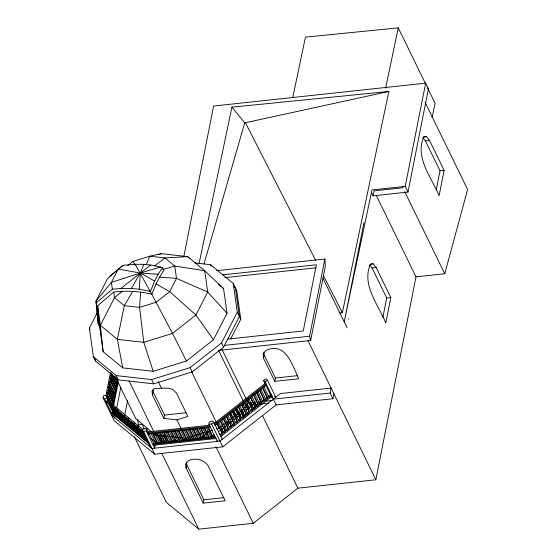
<?xml version="1.0" encoding="UTF-8"?>
<svg xmlns="http://www.w3.org/2000/svg" width="557" height="557" viewBox="0 0 557 557"><rect width="100%" height="100%" fill="white"/><g stroke="black" fill="none" stroke-linecap="round" stroke-linejoin="round"><path stroke-width="0.84" d="M162.512 267.506L158.111 274.288L154.637 281.062L150.432 291.422L139.243 289.236L140.357 273.014L143.873 264.324L150.675 265.035L162.512 267.506L163.904 270.361L159.504 277.149L156.03 283.917L151.824 294.284L172.531 333.406L186.421 361.02L153.217 371.31L122.728 367.892L103.122 351.676L99.647 327.008L97.642 305.786L113.753 292.056C126.467 290.489 139.389 291.158 151.824 294.284L135.17 264.31L123.048 265.313L109.701 276.474L107.285 279.078L95.992 301.1L98.255 324.153L99.647 327.008M140.636 292.091L139.577 307.387L143.776 342.318L153.217 371.31M333.915 393.792L332.94 398.742L276.126 404.876L222.765 446.839L154.679 454.178L114.192 420.695L103.045 397.851L103.484 395.651L106.22 395.352L109.645 402.363M105.914 395.554L110.467 372.536M106.944 397.113L111.665 373.239M107.236 398.916L107.717 396.507L106.345 396.654M113.085 405.099L113.336 403.86L108.302 393.548L109.471 387.63L108.1 387.776M108.685 384.817L110.056 384.671L109.687 386.53L114.721 396.849M109.102 389.489L114.136 399.808L115.675 392.031L110.641 381.712L112.034 374.694L117.061 385.012L117.43 383.153L114.192 376.525M110.641 381.712L109.269 381.858L114.303 392.177L113.934 394.036L115.306 393.89M114.401 394.983L114.735 393.284M107.515 390.736L108.887 390.589L113.92 400.908L113.551 402.76L108.518 392.448L107.146 392.594L107.87 394.071M109.861 378.906L111.226 378.753L116.26 389.071L115.891 390.93L110.857 380.612M110.446 375.947L111.811 375.794L116.845 386.112L116.476 387.971L111.449 377.653M116.058 391.474L116.392 389.768M117.235 385.507L117.91 382.095M113.579 405.921L118.3 382.053M114.693 418.175L115.188 415.647M116.692 408.072L120.848 387.038M124.636 415.55L127.63 400.399M152.5 395.073L151.998 391.056L154.735 388.459C160.806 388.702 166.954 387.004 172.774 389.461L176.506 393.131L187.883 416.455L176.896 419.86L163.869 418.398L152.5 395.073L153.147 391.773L152.938 389.587M148.991 433.513L155.069 445.976L154.637 448.176L146.275 431.041L146.714 428.834L144.152 428.222L141.91 429.983L150.265 447.118M210.685 427.226L148.085 433.973L147.626 433.026L147.842 431.926L209.585 425.263M148.085 433.973L148.308 432.873M183.887 256.29L213.61 106.032L425.639 83.16L428.424 88.869L408.009 192.068L373.079 195.834L371.401 192.395M153.119 444.291L215.719 437.537L216.186 438.491L153.586 445.245L153.335 443.191L156.336 442.871M153.029 433.144L157.701 442.718L157.485 443.818L152.451 433.506M163.869 418.398L164.524 415.097L153.147 391.773M156.712 432.747L161.384 442.321L161.168 443.421L156.134 433.109M160.395 432.343L165.067 441.924L164.851 443.024L159.817 432.712M164.078 431.947L168.75 441.527L168.534 442.627L163.5 432.316M167.761 431.55L172.433 441.13L172.217 442.23L167.184 431.919M171.445 431.153L176.116 440.733L175.901 441.833L170.867 431.522M175.128 430.756L179.8 440.336L179.577 441.436L174.55 431.118M178.811 430.359L183.483 439.939L183.26 441.04L178.233 430.721M185.794 439.689L185.572 440.789L180.545 430.477M182.487 429.962L187.159 439.543L186.943 440.643L181.916 430.324M186.17 429.565L190.842 439.146L190.626 440.246L185.592 429.927M186.045 467.894L185.655 463.932L188.308 460.709C194.922 457.506 203.778 459.316 207.963 465.534L225.139 500.757L203.228 503.117L186.045 467.894L186.699 464.594L186.47 462.213M189.853 429.168L194.525 438.749L194.309 439.849L189.276 429.531M196.837 438.498L196.621 439.598L191.587 429.28M193.537 428.772L198.208 438.352L197.993 439.452L192.959 429.134M197.22 428.375L201.892 437.955L201.676 439.055L196.642 428.737M200.903 427.978L205.575 437.558L205.359 438.658L200.325 428.34M217.522 439.953L217.237 441.423L208.875 424.288L209.314 422.081L212.231 420.876L213.86 422.227L222.222 439.362M207.886 437.308L207.67 438.408L202.637 428.089M204.586 427.581L209.258 437.161L209.035 438.262L204.008 427.943M208.269 427.184L212.941 436.758L212.718 437.865L207.691 427.546M203.228 503.117L203.876 499.817L186.699 464.594M263.517 358.255L263.085 353.918L265.988 350.395C286.033 341.538 292.195 365.134 298.74 378.753L274.775 381.343L263.517 358.255L264.164 354.955L263.886 352.059M274.775 381.343L275.423 378.036L264.164 354.955M219.409 350.332L310.667 340.487L309.608 336.205L324.884 259.005L216.61 270.681M310.667 340.487L325.288 266.587L324.884 259.005M332.94 398.742L330.155 393.033L331.13 388.083L280.484 393.541L219.973 441.123L151.894 448.469L111.407 414.986M363.979 222.584L344.226 321.883L371.951 189.944L405.224 186.358L408.009 192.068M373.079 195.834L374.06 190.884L402.822 187.779L403.164 186.087M405.224 186.358L425.639 83.16M382.861 317.393L386.704 297.988L372.076 268.001L369.57 264.853M390.812 297.542L385.806 322.858C378.349 304.971 361.507 284.919 370.308 264.408L373.183 263.781L376.184 267.562L390.812 297.542L386.704 297.988M134.376 436.709L166.397 502.365L198.793 529.15L253.254 523.274L297.891 488.176L375.85 479.765L415.995 276.857L376.351 195.577M436.173 190.215L440.016 170.811L425.388 140.824L422.881 137.67M444.124 170.365L439.118 195.674C431.661 177.794 414.819 157.735 423.619 137.224L426.495 136.597L429.496 140.378L444.124 170.365L440.016 170.811M199.037 263.719L231.935 107.153L388.849 91.466L342.367 312.714L339.777 312.971M292.787 97.419L305.452 37.124L398.276 27.85L425.59 83.849M385.611 88.138L398.276 27.85M432.037 117.743L435.073 103.289L427.491 87.734M415.995 276.857L444.758 273.759L467.622 189.505L425.082 102.272M203.994 264.067L244.697 122.888L231.935 107.153M146.219 264.826L149.701 256.22L161.314 253.686L187.716 256.652L204.698 270.695L223.559 288.603L227.033 313.264L213.435 339.77L186.421 361.02M234.031 286.702L235.36 287.802L239.392 316.446L223.608 347.227L192.228 371.895L153.669 383.85L118.265 379.874L95.498 361.047L93.409 356.759L89.378 328.115L97.266 312.728M93.409 356.759L116.176 375.592L151.581 379.561L190.139 367.613L221.519 342.938L237.303 312.157L233.272 283.513L210.504 264.686L194.957 262.939M230.709 338.941L240.784 319.3L236.753 290.657L233.272 283.513M244.815 407.947L246.166 406.889L248.137 403.045L222.159 349.789M98.255 324.153L96.25 302.924L112.361 289.201L120.973 288.463L131.348 288.442L140.357 273.014L150.675 265.035M132.74 291.297L124.336 305.682L117.374 339.359L122.728 367.892M109.701 276.474L123.048 265.313M120.973 288.463L140.357 273.014L160.555 266.998M122.366 291.325L114.533 297.57L100.392 325.316L103.122 351.676M127.776 265.55L133.102 261.365L149.701 256.22L164.949 257.926L187.716 256.652L189.589 258.469M103.045 397.851L104.674 399.195L106.923 397.433L106.22 395.352M143.574 432.538L106.937 402.245L106.478 401.291L107.598 400.406L142.836 429.544M115.689 413.823L114.568 414.707L109.534 404.389M115.278 414.568L113.036 416.33L104.674 399.195M117.882 415.633L116.761 416.518L111.727 406.199M120.068 417.444L118.947 418.328L113.913 408.016M122.261 419.254L121.141 420.138L116.107 409.827M126.641 422.881L125.52 423.759L120.486 413.447M139.779 433.743L138.658 434.627L133.624 424.316M141.972 435.56L140.844 436.437L135.817 426.126M144.159 437.37L143.038 438.248L138.004 427.936M146.352 439.181L145.231 440.065L140.197 429.746M263.531 380.535L265.16 381.886L273.522 399.021L271.893 397.67L263.531 380.535L265.78 378.774L267.409 380.118L275.764 397.252L274.678 396.354M208.875 424.288L211.618 423.988L213.86 422.227M265.16 381.886L267.409 380.118M213.874 423.752L265.181 383.411L265.988 384.086L266.455 385.033L215.155 425.374L214.689 424.42L265.988 384.086M201.432 437.865L208.868 432.016M216.659 428.904L219.152 428.131L222.528 425.478M223.879 424.413L228.607 420.695M229.957 419.63L237.386 413.788M238.737 412.73L243.465 409.012M212.621 436.277L214.57 434.752M232.603 420.598L218.532 431.668M233.926 419.532L238.633 415.828M239.976 414.805L244.683 411.073M246.013 410.063L255.955 402.203L254.396 402.37M219.987 434.537L221.825 433.088L222.64 433.757L220.189 435.692L220.649 436.639L271.948 396.306L270.674 394.676L268.216 396.612L269.031 397.28L271.489 395.352M222.953 432.204L224.847 430.714L225.662 431.39L223.768 432.88L221.512 429.252M228.676 429.015L227.862 428.34L225.968 429.83L226.783 430.505L228.676 429.015L223.649 418.697M228.99 427.456L230.883 425.966L231.698 426.641L229.804 428.131L224.77 417.813M234.713 424.267L233.898 423.592L232.004 425.082L232.819 425.757L234.713 424.267L229.686 413.948M235.019 422.714L236.92 421.224L237.735 421.893L235.834 423.383L230.807 413.071M238.041 420.34L239.935 418.85L240.749 419.518L238.856 421.015L233.822 410.697M241.056 417.966L242.949 416.476L243.764 417.151L238.737 406.833M241.919 411.17L244.077 415.592L245.971 414.102L246.786 414.777L241.752 404.459M236.843 408.323L241.87 418.641L249.801 412.403L248.986 411.727L247.092 413.217L247.907 413.893L242.873 403.574M250.107 410.85L252.008 409.353L252.822 410.029L250.922 411.519L245.895 401.207M255.837 407.654L255.022 406.986L253.129 408.476L253.943 409.144L255.837 407.654L250.803 397.343M256.143 406.102L258.044 404.612L258.859 405.287L256.958 406.777L254.709 403.157M261.874 402.913L261.059 402.238L259.165 403.728L259.98 404.403L261.874 402.913L256.84 392.594M262.18 401.353L264.074 399.863L264.888 400.539L262.995 402.029L257.968 391.71M265.202 398.979L267.095 397.489L267.91 398.164L266.016 399.654L260.982 389.343M154.776 265.793L164.949 257.926L174.752 266.037L204.698 270.695L207.705 292.056L227.033 313.264M158.028 254.709L161.314 253.686M185.947 438.422L195.082 435.595M196.739 435.08L198.396 434.564M200.06 434.049L201.718 433.534M203.382 433.019L205.039 432.504M206.703 431.988L208.36 431.473M210.017 430.958L212.509 430.192M162.748 269.616L174.752 266.037L176.485 278.368L169.69 291.617L156.183 302.242L139.577 307.387L124.336 305.682L114.533 297.57L113.753 292.056M244.697 122.888L388.849 91.466M423.209 136.952L426.495 136.597M425.388 140.824L429.496 140.378M222.654 274.88L316.369 264.77L303.273 330.962L227.764 339.109M224.91 277.644L316.042 267.806M370.718 264.046L373.183 263.781M372.076 268.001L376.184 267.562M224.555 345.382L309.608 336.205M118.014 380.194L116.643 380.34L115.564 378.133M117.43 383.153L116.058 383.3L111.386 373.726M116.845 386.112L115.473 386.259L111.163 377.416M116.26 389.071L114.888 389.218L110.578 380.375M114.303 392.177L115.675 392.031M106.93 393.695L108.302 393.548M275.423 378.036L297.682 375.641M113.92 400.908L112.549 401.054L108.232 392.212M113.336 403.86L111.964 404.013L107.292 394.433M330.155 393.033L273.341 399.16L276.126 404.876M250.483 402.795L252.829 402.537M258.518 401.924L261.08 401.653M265.348 401.193L272.178 400.455M252.558 404.876L258.532 404.229M261.087 403.957L268.759 403.129M164.524 415.097L186.08 412.772M137.725 419.651L138.345 424.803L142.453 424.357L144.075 429.343M141.91 429.983L143.539 431.334L146.275 431.041M226.595 422.763L229.185 422.478M147.626 433.026L210.226 426.272M157.701 442.718L159.246 442.55M161.384 442.321L163.695 442.07M165.067 441.924L166.613 441.757M168.75 441.527L171.062 441.276M172.433 441.13L174.745 440.879M176.116 440.733L177.655 440.566M179.8 440.336L182.111 440.086M183.483 439.939L185.021 439.772M187.159 439.543L189.477 439.292M190.842 439.146L193.154 438.895M194.525 438.749L196.071 438.582M198.208 438.352L200.52 438.101M201.892 437.955L204.203 437.705M205.575 437.558L207.113 437.391M209.258 437.161L211.569 436.911M212.941 436.758L215.19 436.521M157.722 443.08L159.448 442.899M168.096 441.966L169.829 441.778M183.657 440.288L185.39 440.1M194.031 439.167L195.765 438.979M209.592 437.489L211.326 437.301M187.243 440.538L189.819 440.26M203.876 499.817L224.109 497.638M135.17 264.31L143.873 264.324M158.111 274.288L140.357 273.014L118.202 269.128L111.4 282.385L95.992 301.1L96.25 302.924M159.504 277.149L176.485 278.368L207.705 292.056L195.932 315.011L172.531 333.406L143.776 342.318L117.374 339.359L100.392 325.316L97.642 305.786M131.348 288.442L139.243 289.236M152.848 432.838L155.459 435.003L168.165 436.43M169.857 436.618L172.398 436.904M174.09 437.092L176.632 437.377M178.324 437.565L184.256 438.234M154.637 281.062L140.357 273.014L111.4 282.385L112.361 289.201M156.03 283.917L169.69 291.617L195.932 315.011L213.435 339.77M218.33 284.279L220.948 286.437M222.25 287.523L223.559 288.603M266.455 385.033L265.181 383.411M244.077 415.592L244.892 416.267L239.858 405.949M151.539 431.759L135.852 418.787L115.8 377.674M111.115 403.888L112.848 405.322M115.041 407.132L115.953 407.891M117.687 409.318L118.606 410.077M128.18 417.994L129.099 418.753M133.938 422.756L134.752 423.431M137.398 425.618L138.317 426.377M106.478 401.291L143.038 431.529M150.905 438.255L155.535 442.084M149.199 443.344L111.971 412.556L112.437 413.51L148.998 443.748M133.102 261.365L135.267 264.993M245.484 122.812L315.875 260.78M323.387 275.506L342.367 312.714M404.73 191.692L444.758 273.759M348.522 318.736L348.696 319.091M322.956 278.27L347.011 327.6M307.958 340.571L375.85 479.765M237.303 312.157L240.784 319.3M210.504 264.686L211.2 266.114M270.674 394.676L271.134 395.63M263.997 386.969L269.031 397.28M262.876 387.853L267.91 398.164M262.424 387.916L267.095 397.489M259.861 390.22L264.888 400.539M259.402 390.283L264.074 399.863M256.387 392.657L261.059 402.238M254.946 394.084L259.98 404.403M253.825 394.969L258.859 405.287M253.01 394.293L258.044 404.612M262.438 415.487L297.891 488.176M251.931 396.459L256.958 406.777M250.351 397.406L255.022 406.986M248.909 398.833L253.943 409.144M221.519 342.938L223.608 347.227M250.253 402.579L252.412 407M247.788 399.717L252.822 410.029M247.336 399.78L252.008 409.353M246.876 404.215L247.956 406.429M244.774 402.084L249.801 412.403M244.314 402.154L248.986 411.727M218.553 350.262L243.144 400.678M243.896 402.231L246.166 406.889M242.42 403.644L243.5 405.851M241.299 404.521L245.971 414.102M238.278 406.895L242.949 416.476M236.384 408.385L240.701 417.228M235.715 409.207L240.749 419.518M235.263 409.27L239.935 418.85M233.724 411.498L236.245 416.657M232.701 411.581L237.735 421.893M232.248 411.644L236.92 421.224M230.347 413.134L231.789 416.079M229.226 414.018L233.898 423.592M227.785 415.445L232.819 425.757M226.664 416.323L231.698 426.641M226.212 416.385L230.883 425.966M223.19 418.76L227.862 428.34M221.749 420.187L226.783 430.505M220.628 421.071L225.662 431.39M220.175 421.134L224.847 430.714M218.734 422.561L223.768 432.88M217.613 423.445L222.64 433.757M190.139 367.613L192.228 371.895M216.798 422.77L221.825 433.088M191.531 371.505L219.152 428.131M211.618 423.988L222.765 446.839M215.9 446.679L253.254 523.274M206.32 427.692L211.354 438.011M198.953 428.486L203.987 438.805M195.27 428.883L200.304 439.201M187.911 429.677L192.938 439.995M184.228 430.081L189.255 440.392M158.258 381.642L161.572 388.445M176.896 419.86L181.046 428.368M176.861 430.874L181.895 441.186M151.581 379.561L153.669 383.85M173.178 431.271L178.212 441.583M169.495 431.668L174.529 441.979M165.812 432.065L170.846 442.376M164.002 435.936L166.668 441.409M162.129 432.462L167.163 442.773M158.453 432.859L163.48 443.177M159.135 435.477L162.498 442.369M154.769 433.255L159.796 443.574M128.98 380.703L153.565 431.125M154.7 433.45L155.459 435.003M161.815 453.335L198.793 529.15M151.086 433.652L156.113 443.971M146.714 428.834L148.232 431.954M143.539 431.334L154.679 454.178M116.176 375.592L118.265 379.874M142.383 431.557L147.417 441.875M141.569 430.881L146.602 441.2M114.77 376.156L117.645 382.053M139.382 429.071L144.416 439.389M89.378 328.115L90.074 329.542M137.189 427.261L142.223 437.579M135.003 425.451L140.03 435.769M132.81 423.64L137.844 433.952M131.438 422.498L136.465 432.817M130.623 421.83L135.65 432.141M129.245 420.688L134.279 431.007M128.43 420.02L133.464 430.331M127.059 418.878L132.086 429.196M110.056 384.671L115.09 394.99L113.719 395.136L109.409 386.293M126.244 418.203L131.271 428.521M108.907 383.717L109.625 385.193M124.865 417.068L129.899 427.386M124.051 416.392L129.085 426.711M109.471 387.63L114.505 397.949L113.134 398.095L108.824 389.252M122.679 415.257L127.706 425.576M108.323 386.676L109.04 388.152M121.865 414.582L126.892 424.9M119.671 412.772L124.705 423.09M118.3 411.637L123.327 421.948M117.485 410.962L122.512 421.28M115.292 409.151L120.326 419.463M113.099 407.341L118.133 417.653M107.717 396.507L111.309 403.874M106.561 395.554L107.285 397.03M106.923 397.433L109.2 402.105M110.913 405.531L115.947 415.842M107.062 398.13L108.142 400.337M107.598 400.406L108.065 401.36M108.719 403.721L113.753 414.032M138.345 424.803L138.804 426.223M95.261 359.362L95.498 361.047"/></g></svg>
